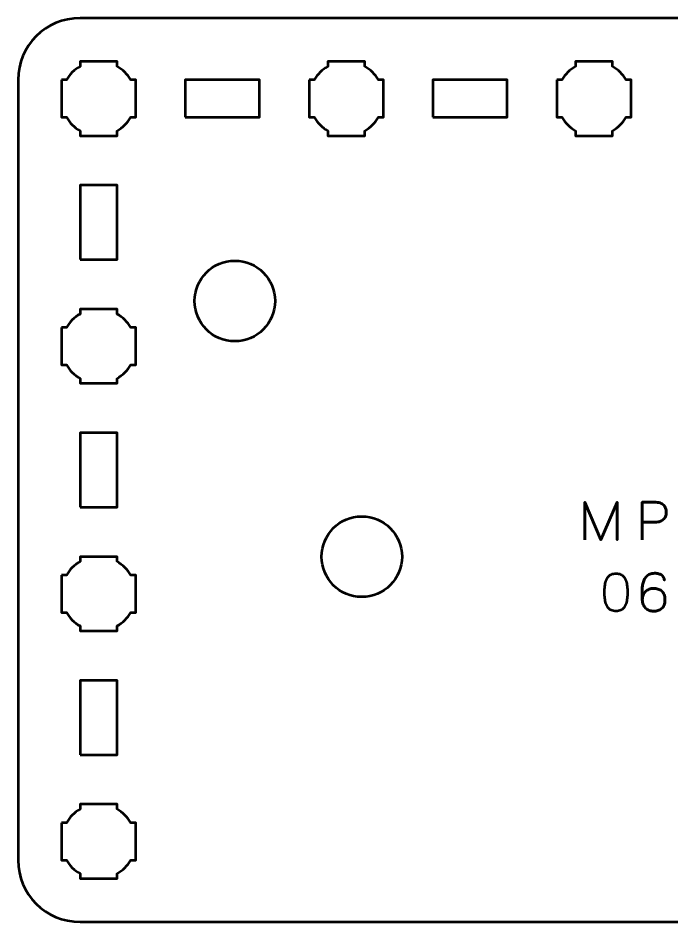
# Model space of a CAD drawing. Header units: centimetres. Extents: x -16.1 to -4.8, y -22.5 to -7.2.
# Drawn here: x -16.15 to -10.87, y -22.5 to -15.2 of the extents above; entities that cross this region are included whole.
import ezdxf

# ---------------------------------------------------------------- set-up
doc = ezdxf.new("R2010")
doc.units = ezdxf.units.CM
doc.header["$MEASUREMENT"] = 0
doc.layers.add('Layer 1', color=7, linetype='Continuous')

msp = doc.modelspace()

# ---------------------------------------------------------------- linework, layer by layer
at = {"layer": 'Layer 1', "lineweight": 53}
for points in [[(-14.8, -16), (-14.2, -16), (-14.2, -15.7), (-14.8, -15.7), (-14.8, -16)], [(-12.8, -16), (-12.2, -16), (-12.2, -15.7), (-12.8, -15.7), (-12.8, -16)], [(-15.65, -17.15), (-15.35, -17.15), (-15.35, -16.55), (-15.65, -16.55), (-15.65, -17.15)], [(-15.65, -19.15), (-15.35, -19.15), (-15.35, -18.55), (-15.65, -18.55), (-15.65, -19.15)], [(-15.65, -21.15), (-15.35, -21.15), (-15.35, -20.55), (-15.65, -20.55), (-15.65, -21.15)]]:
    msp.add_lwpolyline(points, close=True, dxfattribs=at)
for centre in [(-14.4, -17.48499), (-13.375, -19.54999)]:
    msp.add_ellipse(centre, major_axis=(0, 0.325), ratio=1, dxfattribs=at)
for points, knots in [([(-16.15, -22), (-16.15, -22), (-16.15, -15.7), (-16.15, -15.7), (-16.15, -15.7), (-16.15, -15.42391), (-15.92609, -15.2), (-15.65, -15.2), (-15.65, -15.2), (-15.65, -15.2), (-5.35, -15.2), (-5.35, -15.2), (-5.35, -15.2), (-5.07391, -15.2), (-4.85, -15.42391), (-4.85, -15.7), (-4.85, -15.7), (-4.85, -15.7), (-4.85, -22), (-4.85, -22), (-4.85, -22), (-4.85, -22.27609), (-5.07391, -22.5), (-5.35, -22.5), (-5.35, -22.5), (-5.35, -22.5), (-15.65, -22.5), (-15.65, -22.5), (-15.65, -22.5), (-15.92609, -22.5), (-16.15, -22.27609), (-16.15, -22)], [0, 0, 0, 0, 0.125, 0.125, 0.125, 0.125, 0.25, 0.25, 0.25, 0.25, 0.375, 0.375, 0.375, 0.375, 0.5, 0.5, 0.5, 0.5, 0.625, 0.625, 0.625, 0.625, 0.75, 0.75, 0.75, 0.75, 0.875, 0.875, 0.875, 0.875, 1, 1, 1, 1]), ([(-15.8, -15.7), (-15.8, -15.7), (-15.75985, -15.7), (-15.75985, -15.7), (-15.75985, -15.7), (-15.7335, -15.65447), (-15.69553, -15.6165), (-15.65, -15.59015), (-15.65, -15.59015), (-15.65, -15.59015), (-15.65, -15.55), (-15.65, -15.55), (-15.65, -15.55), (-15.65, -15.55), (-15.5, -15.55), (-15.5, -15.55), (-15.5, -15.55), (-15.5, -15.55), (-15.35, -15.55), (-15.35, -15.55), (-15.35, -15.55), (-15.35, -15.55), (-15.35, -15.59015), (-15.35, -15.59015), (-15.35, -15.59015), (-15.30447, -15.6165), (-15.2665, -15.65447), (-15.24015, -15.7), (-15.24015, -15.7), (-15.24015, -15.7), (-15.2, -15.7), (-15.2, -15.7), (-15.2, -15.7), (-15.2, -15.7), (-15.2, -15.85), (-15.2, -15.85), (-15.2, -15.85), (-15.2, -15.85), (-15.2, -16), (-15.2, -16), (-15.2, -16), (-15.2, -16), (-15.24015, -16), (-15.24015, -16), (-15.24015, -16), (-15.2665, -16.04553), (-15.30447, -16.0835), (-15.35, -16.10985), (-15.35, -16.10985), (-15.35, -16.10985), (-15.35, -16.15), (-15.35, -16.15), (-15.35, -16.15), (-15.35, -16.15), (-15.5, -16.15), (-15.5, -16.15), (-15.5, -16.15), (-15.5, -16.15), (-15.65, -16.15), (-15.65, -16.15), (-15.65, -16.15), (-15.65, -16.15), (-15.65, -16.10985), (-15.65, -16.10985), (-15.65, -16.10985), (-15.69553, -16.0835), (-15.7335, -16.04553), (-15.75985, -16), (-15.75985, -16), (-15.75985, -16), (-15.8, -16), (-15.8, -16), (-15.8, -16), (-15.8, -16), (-15.8, -15.85), (-15.8, -15.85), (-15.8, -15.85), (-15.8, -15.85), (-15.8, -15.7), (-15.8, -15.7)], [0, 0, 0, 0, 0.05, 0.05, 0.05, 0.05, 0.1, 0.1, 0.1, 0.1, 0.15, 0.15, 0.15, 0.15, 0.2, 0.2, 0.2, 0.2, 0.25, 0.25, 0.25, 0.25, 0.3, 0.3, 0.3, 0.3, 0.35, 0.35, 0.35, 0.35, 0.4, 0.4, 0.4, 0.4, 0.45, 0.45, 0.45, 0.45, 0.5, 0.5, 0.5, 0.5, 0.55, 0.55, 0.55, 0.55, 0.6, 0.6, 0.6, 0.6, 0.65, 0.65, 0.65, 0.65, 0.7, 0.7, 0.7, 0.7, 0.75, 0.75, 0.75, 0.75, 0.8, 0.8, 0.8, 0.8, 0.85, 0.85, 0.85, 0.85, 0.9, 0.9, 0.9, 0.9, 0.95, 0.95, 0.95, 0.95, 1, 1, 1, 1]), ([(-13.8, -15.7), (-13.8, -15.7), (-13.75985, -15.7), (-13.75985, -15.7), (-13.75985, -15.7), (-13.7335, -15.65447), (-13.69553, -15.6165), (-13.65, -15.59015), (-13.65, -15.59015), (-13.65, -15.59015), (-13.65, -15.55), (-13.65, -15.55), (-13.65, -15.55), (-13.65, -15.55), (-13.5, -15.55), (-13.5, -15.55), (-13.5, -15.55), (-13.5, -15.55), (-13.35, -15.55), (-13.35, -15.55), (-13.35, -15.55), (-13.35, -15.55), (-13.35, -15.59015), (-13.35, -15.59015), (-13.35, -15.59015), (-13.30447, -15.6165), (-13.2665, -15.65447), (-13.24015, -15.7), (-13.24015, -15.7), (-13.24015, -15.7), (-13.2, -15.7), (-13.2, -15.7), (-13.2, -15.7), (-13.2, -15.7), (-13.2, -15.85), (-13.2, -15.85), (-13.2, -15.85), (-13.2, -15.85), (-13.2, -16), (-13.2, -16), (-13.2, -16), (-13.2, -16), (-13.24015, -16), (-13.24015, -16), (-13.24015, -16), (-13.2665, -16.04553), (-13.30447, -16.0835), (-13.35, -16.10985), (-13.35, -16.10985), (-13.35, -16.10985), (-13.35, -16.15), (-13.35, -16.15), (-13.35, -16.15), (-13.35, -16.15), (-13.5, -16.15), (-13.5, -16.15), (-13.5, -16.15), (-13.5, -16.15), (-13.65, -16.15), (-13.65, -16.15), (-13.65, -16.15), (-13.65, -16.15), (-13.65, -16.10985), (-13.65, -16.10985), (-13.65, -16.10985), (-13.69553, -16.0835), (-13.7335, -16.04553), (-13.75985, -16), (-13.75985, -16), (-13.75985, -16), (-13.8, -16), (-13.8, -16), (-13.8, -16), (-13.8, -16), (-13.8, -15.85), (-13.8, -15.85), (-13.8, -15.85), (-13.8, -15.85), (-13.8, -15.7), (-13.8, -15.7)], [0, 0, 0, 0, 0.05, 0.05, 0.05, 0.05, 0.1, 0.1, 0.1, 0.1, 0.15, 0.15, 0.15, 0.15, 0.2, 0.2, 0.2, 0.2, 0.25, 0.25, 0.25, 0.25, 0.3, 0.3, 0.3, 0.3, 0.35, 0.35, 0.35, 0.35, 0.4, 0.4, 0.4, 0.4, 0.45, 0.45, 0.45, 0.45, 0.5, 0.5, 0.5, 0.5, 0.55, 0.55, 0.55, 0.55, 0.6, 0.6, 0.6, 0.6, 0.65, 0.65, 0.65, 0.65, 0.7, 0.7, 0.7, 0.7, 0.75, 0.75, 0.75, 0.75, 0.8, 0.8, 0.8, 0.8, 0.85, 0.85, 0.85, 0.85, 0.9, 0.9, 0.9, 0.9, 0.95, 0.95, 0.95, 0.95, 1, 1, 1, 1]), ([(-11.8, -15.7), (-11.8, -15.7), (-11.75985, -15.7), (-11.75985, -15.7), (-11.75985, -15.7), (-11.7335, -15.65447), (-11.69553, -15.6165), (-11.65, -15.59015), (-11.65, -15.59015), (-11.65, -15.59015), (-11.65, -15.55), (-11.65, -15.55), (-11.65, -15.55), (-11.65, -15.55), (-11.5, -15.55), (-11.5, -15.55), (-11.5, -15.55), (-11.5, -15.55), (-11.35, -15.55), (-11.35, -15.55), (-11.35, -15.55), (-11.35, -15.55), (-11.35, -15.59015), (-11.35, -15.59015), (-11.35, -15.59015), (-11.30447, -15.6165), (-11.2665, -15.65447), (-11.24015, -15.7), (-11.24015, -15.7), (-11.24015, -15.7), (-11.2, -15.7), (-11.2, -15.7), (-11.2, -15.7), (-11.2, -15.7), (-11.2, -15.85), (-11.2, -15.85), (-11.2, -15.85), (-11.2, -15.85), (-11.2, -16), (-11.2, -16), (-11.2, -16), (-11.2, -16), (-11.24015, -16), (-11.24015, -16), (-11.24015, -16), (-11.2665, -16.04553), (-11.30447, -16.0835), (-11.35, -16.10985), (-11.35, -16.10985), (-11.35, -16.10985), (-11.35, -16.15), (-11.35, -16.15), (-11.35, -16.15), (-11.35, -16.15), (-11.5, -16.15), (-11.5, -16.15), (-11.5, -16.15), (-11.5, -16.15), (-11.65, -16.15), (-11.65, -16.15), (-11.65, -16.15), (-11.65, -16.15), (-11.65, -16.10985), (-11.65, -16.10985), (-11.65, -16.10985), (-11.69553, -16.0835), (-11.7335, -16.04553), (-11.75985, -16), (-11.75985, -16), (-11.75985, -16), (-11.8, -16), (-11.8, -16), (-11.8, -16), (-11.8, -16), (-11.8, -15.85), (-11.8, -15.85), (-11.8, -15.85), (-11.8, -15.85), (-11.8, -15.7), (-11.8, -15.7)], [0, 0, 0, 0, 0.05, 0.05, 0.05, 0.05, 0.1, 0.1, 0.1, 0.1, 0.15, 0.15, 0.15, 0.15, 0.2, 0.2, 0.2, 0.2, 0.25, 0.25, 0.25, 0.25, 0.3, 0.3, 0.3, 0.3, 0.35, 0.35, 0.35, 0.35, 0.4, 0.4, 0.4, 0.4, 0.45, 0.45, 0.45, 0.45, 0.5, 0.5, 0.5, 0.5, 0.55, 0.55, 0.55, 0.55, 0.6, 0.6, 0.6, 0.6, 0.65, 0.65, 0.65, 0.65, 0.7, 0.7, 0.7, 0.7, 0.75, 0.75, 0.75, 0.75, 0.8, 0.8, 0.8, 0.8, 0.85, 0.85, 0.85, 0.85, 0.9, 0.9, 0.9, 0.9, 0.95, 0.95, 0.95, 0.95, 1, 1, 1, 1]), ([(-15.8, -17.7), (-15.8, -17.7), (-15.75985, -17.7), (-15.75985, -17.7), (-15.75985, -17.7), (-15.7335, -17.65447), (-15.69553, -17.6165), (-15.65, -17.59015), (-15.65, -17.59015), (-15.65, -17.59015), (-15.65, -17.55), (-15.65, -17.55), (-15.65, -17.55), (-15.65, -17.55), (-15.5, -17.55), (-15.5, -17.55), (-15.5, -17.55), (-15.5, -17.55), (-15.35, -17.55), (-15.35, -17.55), (-15.35, -17.55), (-15.35, -17.55), (-15.35, -17.59015), (-15.35, -17.59015), (-15.35, -17.59015), (-15.30447, -17.6165), (-15.2665, -17.65447), (-15.24015, -17.7), (-15.24015, -17.7), (-15.24015, -17.7), (-15.2, -17.7), (-15.2, -17.7), (-15.2, -17.7), (-15.2, -17.7), (-15.2, -17.85), (-15.2, -17.85), (-15.2, -17.85), (-15.2, -17.85), (-15.2, -18), (-15.2, -18), (-15.2, -18), (-15.2, -18), (-15.24015, -18), (-15.24015, -18), (-15.24015, -18), (-15.2665, -18.04553), (-15.30447, -18.0835), (-15.35, -18.10985), (-15.35, -18.10985), (-15.35, -18.10985), (-15.35, -18.15), (-15.35, -18.15), (-15.35, -18.15), (-15.35, -18.15), (-15.5, -18.15), (-15.5, -18.15), (-15.5, -18.15), (-15.5, -18.15), (-15.65, -18.15), (-15.65, -18.15), (-15.65, -18.15), (-15.65, -18.15), (-15.65, -18.10985), (-15.65, -18.10985), (-15.65, -18.10985), (-15.69553, -18.0835), (-15.7335, -18.04553), (-15.75985, -18), (-15.75985, -18), (-15.75985, -18), (-15.8, -18), (-15.8, -18), (-15.8, -18), (-15.8, -18), (-15.8, -17.85), (-15.8, -17.85), (-15.8, -17.85), (-15.8, -17.85), (-15.8, -17.7), (-15.8, -17.7)], [0, 0, 0, 0, 0.05, 0.05, 0.05, 0.05, 0.1, 0.1, 0.1, 0.1, 0.15, 0.15, 0.15, 0.15, 0.2, 0.2, 0.2, 0.2, 0.25, 0.25, 0.25, 0.25, 0.3, 0.3, 0.3, 0.3, 0.35, 0.35, 0.35, 0.35, 0.4, 0.4, 0.4, 0.4, 0.45, 0.45, 0.45, 0.45, 0.5, 0.5, 0.5, 0.5, 0.55, 0.55, 0.55, 0.55, 0.6, 0.6, 0.6, 0.6, 0.65, 0.65, 0.65, 0.65, 0.7, 0.7, 0.7, 0.7, 0.75, 0.75, 0.75, 0.75, 0.8, 0.8, 0.8, 0.8, 0.85, 0.85, 0.85, 0.85, 0.9, 0.9, 0.9, 0.9, 0.95, 0.95, 0.95, 0.95, 1, 1, 1, 1]), ([(-15.8, -19.7), (-15.8, -19.7), (-15.75985, -19.7), (-15.75985, -19.7), (-15.75985, -19.7), (-15.7335, -19.65447), (-15.69553, -19.6165), (-15.65, -19.59015), (-15.65, -19.59015), (-15.65, -19.59015), (-15.65, -19.55), (-15.65, -19.55), (-15.65, -19.55), (-15.65, -19.55), (-15.5, -19.55), (-15.5, -19.55), (-15.5, -19.55), (-15.5, -19.55), (-15.35, -19.55), (-15.35, -19.55), (-15.35, -19.55), (-15.35, -19.55), (-15.35, -19.59015), (-15.35, -19.59015), (-15.35, -19.59015), (-15.30447, -19.6165), (-15.2665, -19.65447), (-15.24015, -19.7), (-15.24015, -19.7), (-15.24015, -19.7), (-15.2, -19.7), (-15.2, -19.7), (-15.2, -19.7), (-15.2, -19.7), (-15.2, -19.85), (-15.2, -19.85), (-15.2, -19.85), (-15.2, -19.85), (-15.2, -20), (-15.2, -20), (-15.2, -20), (-15.2, -20), (-15.24015, -20), (-15.24015, -20), (-15.24015, -20), (-15.2665, -20.04553), (-15.30447, -20.0835), (-15.35, -20.10985), (-15.35, -20.10985), (-15.35, -20.10985), (-15.35, -20.15), (-15.35, -20.15), (-15.35, -20.15), (-15.35, -20.15), (-15.5, -20.15), (-15.5, -20.15), (-15.5, -20.15), (-15.5, -20.15), (-15.65, -20.15), (-15.65, -20.15), (-15.65, -20.15), (-15.65, -20.15), (-15.65, -20.10985), (-15.65, -20.10985), (-15.65, -20.10985), (-15.69553, -20.0835), (-15.7335, -20.04553), (-15.75985, -20), (-15.75985, -20), (-15.75985, -20), (-15.8, -20), (-15.8, -20), (-15.8, -20), (-15.8, -20), (-15.8, -19.85), (-15.8, -19.85), (-15.8, -19.85), (-15.8, -19.85), (-15.8, -19.7), (-15.8, -19.7)], [0, 0, 0, 0, 0.05, 0.05, 0.05, 0.05, 0.1, 0.1, 0.1, 0.1, 0.15, 0.15, 0.15, 0.15, 0.2, 0.2, 0.2, 0.2, 0.25, 0.25, 0.25, 0.25, 0.3, 0.3, 0.3, 0.3, 0.35, 0.35, 0.35, 0.35, 0.4, 0.4, 0.4, 0.4, 0.45, 0.45, 0.45, 0.45, 0.5, 0.5, 0.5, 0.5, 0.55, 0.55, 0.55, 0.55, 0.6, 0.6, 0.6, 0.6, 0.65, 0.65, 0.65, 0.65, 0.7, 0.7, 0.7, 0.7, 0.75, 0.75, 0.75, 0.75, 0.8, 0.8, 0.8, 0.8, 0.85, 0.85, 0.85, 0.85, 0.9, 0.9, 0.9, 0.9, 0.95, 0.95, 0.95, 0.95, 1, 1, 1, 1]), ([(-15.8, -21.7), (-15.8, -21.7), (-15.75985, -21.7), (-15.75985, -21.7), (-15.75985, -21.7), (-15.7335, -21.65447), (-15.69553, -21.6165), (-15.65, -21.59015), (-15.65, -21.59015), (-15.65, -21.59015), (-15.65, -21.55), (-15.65, -21.55), (-15.65, -21.55), (-15.65, -21.55), (-15.5, -21.55), (-15.5, -21.55), (-15.5, -21.55), (-15.5, -21.55), (-15.35, -21.55), (-15.35, -21.55), (-15.35, -21.55), (-15.35, -21.55), (-15.35, -21.59015), (-15.35, -21.59015), (-15.35, -21.59015), (-15.30447, -21.6165), (-15.2665, -21.65447), (-15.24015, -21.7), (-15.24015, -21.7), (-15.24015, -21.7), (-15.2, -21.7), (-15.2, -21.7), (-15.2, -21.7), (-15.2, -21.7), (-15.2, -21.85), (-15.2, -21.85), (-15.2, -21.85), (-15.2, -21.85), (-15.2, -22), (-15.2, -22), (-15.2, -22), (-15.2, -22), (-15.24015, -22), (-15.24015, -22), (-15.24015, -22), (-15.2665, -22.04553), (-15.30447, -22.0835), (-15.35, -22.10985), (-15.35, -22.10985), (-15.35, -22.10985), (-15.35, -22.15), (-15.35, -22.15), (-15.35, -22.15), (-15.35, -22.15), (-15.5, -22.15), (-15.5, -22.15), (-15.5, -22.15), (-15.5, -22.15), (-15.65, -22.15), (-15.65, -22.15), (-15.65, -22.15), (-15.65, -22.15), (-15.65, -22.10985), (-15.65, -22.10985), (-15.65, -22.10985), (-15.69553, -22.0835), (-15.7335, -22.04553), (-15.75985, -22), (-15.75985, -22), (-15.75985, -22), (-15.8, -22), (-15.8, -22), (-15.8, -22), (-15.8, -22), (-15.8, -21.85), (-15.8, -21.85), (-15.8, -21.85), (-15.8, -21.85), (-15.8, -21.7), (-15.8, -21.7)], [0, 0, 0, 0, 0.05, 0.05, 0.05, 0.05, 0.1, 0.1, 0.1, 0.1, 0.15, 0.15, 0.15, 0.15, 0.2, 0.2, 0.2, 0.2, 0.25, 0.25, 0.25, 0.25, 0.3, 0.3, 0.3, 0.3, 0.35, 0.35, 0.35, 0.35, 0.4, 0.4, 0.4, 0.4, 0.45, 0.45, 0.45, 0.45, 0.5, 0.5, 0.5, 0.5, 0.55, 0.55, 0.55, 0.55, 0.6, 0.6, 0.6, 0.6, 0.65, 0.65, 0.65, 0.65, 0.7, 0.7, 0.7, 0.7, 0.75, 0.75, 0.75, 0.75, 0.8, 0.8, 0.8, 0.8, 0.85, 0.85, 0.85, 0.85, 0.9, 0.9, 0.9, 0.9, 0.95, 0.95, 0.95, 0.95, 1, 1, 1, 1])]:
    msp.add_open_spline(points, degree=3, knots=knots, dxfattribs=at)
at = {"layer": 'Layer 1', "color": 5, "lineweight": 53}
for points, knots in [([(-11.57483, -19.41491), (-11.57483, -19.41491), (-11.57483, -19.10969), (-11.57483, -19.10969), (-11.57483, -19.10969), (-11.57483, -19.10969), (-11.4436, -19.41491), (-11.4436, -19.41491), (-11.4436, -19.41491), (-11.4436, -19.41491), (-11.31194, -19.10969), (-11.31194, -19.10969), (-11.31194, -19.10969), (-11.31194, -19.10969), (-11.31194, -19.41491), (-11.31194, -19.41491), (-11.31194, -19.41491), (-11.31194, -19.41491), (-11.31194, -19.10969), (-11.31194, -19.10969), (-11.31194, -19.10969), (-11.31194, -19.10969), (-11.4436, -19.41491), (-11.4436, -19.41491), (-11.4436, -19.41491), (-11.4436, -19.41491), (-11.57483, -19.10969), (-11.57483, -19.10969), (-11.57483, -19.10969), (-11.57483, -19.10969), (-11.57483, -19.41491), (-11.57483, -19.41491)], [0, 0, 0, 0, 0.125, 0.125, 0.125, 0.125, 0.25, 0.25, 0.25, 0.25, 0.375, 0.375, 0.375, 0.375, 0.5, 0.5, 0.5, 0.5, 0.625, 0.625, 0.625, 0.625, 0.75, 0.75, 0.75, 0.75, 0.875, 0.875, 0.875, 0.875, 1, 1, 1, 1]), ([(-11.11213, -19.41491), (-11.11213, -19.41491), (-11.11213, -19.10969), (-11.11213, -19.10969), (-11.11213, -19.10969), (-11.11213, -19.10969), (-11.01476, -19.10969), (-11.01476, -19.10969), (-11.01476, -19.10969), (-10.99529, -19.10976), (-10.97928, -19.11195), (-10.96665, -19.11618), (-10.96665, -19.11618), (-10.95409, -19.12034), (-10.94421, -19.12613), (-10.93708, -19.13347), (-10.93708, -19.13347), (-10.92996, -19.14073), (-10.92488, -19.14906), (-10.92177, -19.15844), (-10.92177, -19.15844), (-10.91874, -19.16783), (-10.91698, -19.17763), (-10.91655, -19.18801), (-10.91655, -19.18801), (-10.91606, -19.19838), (-10.91726, -19.20854), (-10.92008, -19.21841), (-10.92008, -19.21841), (-10.92297, -19.22829), (-10.92784, -19.23725), (-10.93483, -19.2453), (-10.93483, -19.2453), (-10.94174, -19.25334), (-10.95112, -19.25976), (-10.96291, -19.26449), (-10.96291, -19.26449), (-10.97469, -19.26928), (-10.98929, -19.27168), (-11.00672, -19.27182), (-11.00672, -19.27182), (-11.00672, -19.27182), (-11.11213, -19.27182), (-11.11213, -19.27182), (-11.11213, -19.27182), (-11.11213, -19.27182), (-11.00672, -19.27182), (-11.00672, -19.27182), (-11.00672, -19.27182), (-10.98965, -19.27168), (-10.97518, -19.26928), (-10.96347, -19.26449), (-10.96347, -19.26449), (-10.95169, -19.25976), (-10.9423, -19.25334), (-10.93525, -19.2453), (-10.93525, -19.2453), (-10.92826, -19.23725), (-10.92325, -19.22829), (-10.92029, -19.21841), (-10.92029, -19.21841), (-10.91733, -19.20854), (-10.91606, -19.19838), (-10.91655, -19.18801), (-10.91655, -19.18801), (-10.91698, -19.17763), (-10.91874, -19.16783), (-10.92191, -19.15844), (-10.92191, -19.15844), (-10.92502, -19.14906), (-10.93024, -19.14073), (-10.93737, -19.13347), (-10.93737, -19.13347), (-10.94456, -19.12613), (-10.95444, -19.12034), (-10.967, -19.11618), (-10.967, -19.11618), (-10.97963, -19.11195), (-10.9955, -19.10976), (-11.01476, -19.10969), (-11.01476, -19.10969), (-11.01476, -19.10969), (-11.11213, -19.10969), (-11.11213, -19.10969), (-11.11213, -19.10969), (-11.11213, -19.10969), (-11.11213, -19.41491), (-11.11213, -19.41491)], [0, 0, 0, 0, 0.0454545, 0.0454545, 0.0454545, 0.0454545, 0.0909091, 0.0909091, 0.0909091, 0.0909091, 0.1363636, 0.1363636, 0.1363636, 0.1363636, 0.1818182, 0.1818182, 0.1818182, 0.1818182, 0.2272727, 0.2272727, 0.2272727, 0.2272727, 0.2727273, 0.2727273, 0.2727273, 0.2727273, 0.3181818, 0.3181818, 0.3181818, 0.3181818, 0.3636364, 0.3636364, 0.3636364, 0.3636364, 0.4090909, 0.4090909, 0.4090909, 0.4090909, 0.4545455, 0.4545455, 0.4545455, 0.4545455, 0.5, 0.5, 0.5, 0.5, 0.5454545, 0.5454545, 0.5454545, 0.5454545, 0.5909091, 0.5909091, 0.5909091, 0.5909091, 0.6363636, 0.6363636, 0.6363636, 0.6363636, 0.6818182, 0.6818182, 0.6818182, 0.6818182, 0.7272727, 0.7272727, 0.7272727, 0.7272727, 0.7727273, 0.7727273, 0.7727273, 0.7727273, 0.8181818, 0.8181818, 0.8181818, 0.8181818, 0.8636364, 0.8636364, 0.8636364, 0.8636364, 0.9090909, 0.9090909, 0.9090909, 0.9090909, 0.9545455, 0.9545455, 0.9545455, 0.9545455, 1, 1, 1, 1]), ([(-11.32231, -19.99022), (-11.3075, -19.99015), (-11.29473, -19.98754), (-11.28407, -19.98246), (-11.28407, -19.98246), (-11.27349, -19.97738), (-11.26467, -19.97011), (-11.25762, -19.96087), (-11.25762, -19.96087), (-11.25063, -19.95156), (-11.24513, -19.94055), (-11.24104, -19.92785), (-11.24104, -19.92785), (-11.23701, -19.91515), (-11.23412, -19.90125), (-11.2325, -19.88601), (-11.2325, -19.88601), (-11.2308, -19.87077), (-11.22996, -19.85475), (-11.23003, -19.83782), (-11.23003, -19.83782), (-11.22996, -19.82096), (-11.2308, -19.80494), (-11.2325, -19.78977), (-11.2325, -19.78977), (-11.23412, -19.7746), (-11.23701, -19.76063), (-11.24104, -19.74793), (-11.24104, -19.74793), (-11.24513, -19.7353), (-11.25063, -19.7243), (-11.25762, -19.71491), (-11.25762, -19.71491), (-11.26467, -19.7056), (-11.27349, -19.69833), (-11.28407, -19.69325), (-11.28407, -19.69325), (-11.29473, -19.6881), (-11.3075, -19.68549), (-11.32231, -19.68542), (-11.32231, -19.68542), (-11.33713, -19.68549), (-11.3499, -19.6881), (-11.36056, -19.69325), (-11.36056, -19.69325), (-11.37114, -19.69833), (-11.37996, -19.7056), (-11.38701, -19.71491), (-11.38701, -19.71491), (-11.394, -19.7243), (-11.3995, -19.7353), (-11.40359, -19.74793), (-11.40359, -19.74793), (-11.40762, -19.76063), (-11.41051, -19.7746), (-11.41213, -19.78977), (-11.41213, -19.78977), (-11.41382, -19.80494), (-11.41467, -19.82096), (-11.4146, -19.83782), (-11.4146, -19.83782), (-11.41467, -19.85475), (-11.41382, -19.87077), (-11.41213, -19.88601), (-11.41213, -19.88601), (-11.41051, -19.90125), (-11.40762, -19.91515), (-11.40359, -19.92785), (-11.40359, -19.92785), (-11.3995, -19.94055), (-11.394, -19.95156), (-11.38701, -19.96087), (-11.38701, -19.96087), (-11.37996, -19.97011), (-11.37114, -19.97738), (-11.36056, -19.98246), (-11.36056, -19.98246), (-11.3499, -19.98754), (-11.33713, -19.99015), (-11.32231, -19.99022)], [0, 0, 0, 0, 0.05, 0.05, 0.05, 0.05, 0.1, 0.1, 0.1, 0.1, 0.15, 0.15, 0.15, 0.15, 0.2, 0.2, 0.2, 0.2, 0.25, 0.25, 0.25, 0.25, 0.3, 0.3, 0.3, 0.3, 0.35, 0.35, 0.35, 0.35, 0.4, 0.4, 0.4, 0.4, 0.45, 0.45, 0.45, 0.45, 0.5, 0.5, 0.5, 0.5, 0.55, 0.55, 0.55, 0.55, 0.6, 0.6, 0.6, 0.6, 0.65, 0.65, 0.65, 0.65, 0.7, 0.7, 0.7, 0.7, 0.75, 0.75, 0.75, 0.75, 0.8, 0.8, 0.8, 0.8, 0.85, 0.85, 0.85, 0.85, 0.9, 0.9, 0.9, 0.9, 0.95, 0.95, 0.95, 0.95, 1, 1, 1, 1]), ([(-11.32231, -19.99022), (-11.3075, -19.99015), (-11.29473, -19.98754), (-11.28407, -19.98246), (-11.28407, -19.98246), (-11.27349, -19.97738), (-11.26467, -19.97011), (-11.25762, -19.96087), (-11.25762, -19.96087), (-11.25063, -19.95156), (-11.24513, -19.94055), (-11.24104, -19.92785), (-11.24104, -19.92785), (-11.23701, -19.91515), (-11.23412, -19.90125), (-11.2325, -19.88601), (-11.2325, -19.88601), (-11.2308, -19.87077), (-11.22996, -19.85475), (-11.23003, -19.83782), (-11.23003, -19.83782), (-11.22996, -19.82096), (-11.2308, -19.80494), (-11.2325, -19.78977), (-11.2325, -19.78977), (-11.23412, -19.7746), (-11.23701, -19.76063), (-11.24104, -19.74793), (-11.24104, -19.74793), (-11.24513, -19.7353), (-11.25063, -19.7243), (-11.25762, -19.71491), (-11.25762, -19.71491), (-11.26467, -19.7056), (-11.27349, -19.69833), (-11.28407, -19.69325), (-11.28407, -19.69325), (-11.29473, -19.6881), (-11.3075, -19.68549), (-11.32231, -19.68542), (-11.32231, -19.68542), (-11.33713, -19.68549), (-11.3499, -19.6881), (-11.36056, -19.69325), (-11.36056, -19.69325), (-11.37114, -19.69833), (-11.37996, -19.7056), (-11.38701, -19.71491), (-11.38701, -19.71491), (-11.394, -19.7243), (-11.3995, -19.7353), (-11.40359, -19.74793), (-11.40359, -19.74793), (-11.40762, -19.76063), (-11.41051, -19.7746), (-11.41213, -19.78977), (-11.41213, -19.78977), (-11.41382, -19.80494), (-11.41467, -19.82096), (-11.4146, -19.83782), (-11.4146, -19.83782), (-11.41467, -19.85475), (-11.41382, -19.87077), (-11.41213, -19.88601), (-11.41213, -19.88601), (-11.41051, -19.90125), (-11.40762, -19.91515), (-11.40359, -19.92785), (-11.40359, -19.92785), (-11.3995, -19.94055), (-11.394, -19.95156), (-11.38701, -19.96087), (-11.38701, -19.96087), (-11.37996, -19.97011), (-11.37114, -19.97738), (-11.36056, -19.98246), (-11.36056, -19.98246), (-11.3499, -19.98754), (-11.33713, -19.99015), (-11.32231, -19.99022)], [0, 0, 0, 0, 0.05, 0.05, 0.05, 0.05, 0.1, 0.1, 0.1, 0.1, 0.15, 0.15, 0.15, 0.15, 0.2, 0.2, 0.2, 0.2, 0.25, 0.25, 0.25, 0.25, 0.3, 0.3, 0.3, 0.3, 0.35, 0.35, 0.35, 0.35, 0.4, 0.4, 0.4, 0.4, 0.45, 0.45, 0.45, 0.45, 0.5, 0.5, 0.5, 0.5, 0.55, 0.55, 0.55, 0.55, 0.6, 0.6, 0.6, 0.6, 0.65, 0.65, 0.65, 0.65, 0.7, 0.7, 0.7, 0.7, 0.75, 0.75, 0.75, 0.75, 0.8, 0.8, 0.8, 0.8, 0.85, 0.85, 0.85, 0.85, 0.9, 0.9, 0.9, 0.9, 0.95, 0.95, 0.95, 0.95, 1, 1, 1, 1]), ([(-11.1098, -19.89836), (-11.10973, -19.88453), (-11.10748, -19.87204), (-11.10296, -19.86075), (-11.10296, -19.86075), (-11.09852, -19.84953), (-11.09224, -19.83987), (-11.08412, -19.83175), (-11.08412, -19.83175), (-11.07608, -19.82371), (-11.06655, -19.8175), (-11.05569, -19.81313), (-11.05569, -19.81313), (-11.04482, -19.80875), (-11.0329, -19.80657), (-11.02006, -19.80649), (-11.02006, -19.80649), (-11.00715, -19.80642), (-10.99508, -19.80805), (-10.98386, -19.81129), (-10.98386, -19.81129), (-10.97264, -19.81447), (-10.96284, -19.81969), (-10.9543, -19.82689), (-10.9543, -19.82689), (-10.94576, -19.83401), (-10.93906, -19.84347), (-10.93426, -19.85525), (-10.93426, -19.85525), (-10.92947, -19.86703), (-10.927, -19.88135), (-10.92693, -19.89836), (-10.92693, -19.89836), (-10.927, -19.91536), (-10.92947, -19.92968), (-10.93426, -19.94147), (-10.93426, -19.94147), (-10.93906, -19.95325), (-10.94576, -19.9627), (-10.9543, -19.96983), (-10.9543, -19.96983), (-10.96284, -19.97703), (-10.97264, -19.98225), (-10.98386, -19.98542), (-10.98386, -19.98542), (-10.99508, -19.98867), (-11.00715, -19.99029), (-11.02006, -19.99022), (-11.02006, -19.99022), (-11.0329, -19.99015), (-11.04468, -19.98796), (-11.05548, -19.98359), (-11.05548, -19.98359), (-11.0662, -19.97921), (-11.07551, -19.973), (-11.08349, -19.96489), (-11.08349, -19.96489), (-11.09146, -19.95685), (-11.09774, -19.94718), (-11.10225, -19.93589), (-11.10225, -19.93589), (-11.10684, -19.92467), (-11.10931, -19.91219), (-11.1098, -19.89836), (-11.1098, -19.89836), (-11.11009, -19.89137), (-11.11044, -19.88305), (-11.11093, -19.87338), (-11.11093, -19.87338), (-11.11143, -19.86364), (-11.11171, -19.85306), (-11.11178, -19.8417), (-11.11178, -19.8417), (-11.11185, -19.83027), (-11.1115, -19.81849), (-11.11058, -19.80642), (-11.11058, -19.80642), (-11.10973, -19.79429), (-11.10804, -19.78236), (-11.10557, -19.77058), (-11.10557, -19.77058), (-11.1031, -19.75887), (-11.09957, -19.74779), (-11.09492, -19.73742), (-11.09492, -19.73742), (-11.09026, -19.72705), (-11.08426, -19.71788), (-11.07685, -19.7099), (-11.07685, -19.7099), (-11.06938, -19.70193), (-11.06027, -19.69565), (-11.04948, -19.69107), (-11.04948, -19.69107), (-11.03868, -19.68655), (-11.02591, -19.68422), (-11.01117, -19.68415), (-11.01117, -19.68415), (-10.99833, -19.68422), (-10.98746, -19.68549), (-10.97843, -19.68796), (-10.97843, -19.68796), (-10.9694, -19.69043), (-10.96199, -19.69375), (-10.95606, -19.69784), (-10.95606, -19.69784), (-10.95021, -19.702), (-10.94555, -19.70652), (-10.94217, -19.71153), (-10.94217, -19.71153), (-10.93878, -19.71647), (-10.93624, -19.72148), (-10.93469, -19.72649), (-10.93469, -19.72649), (-10.93306, -19.73149), (-10.93201, -19.73615), (-10.93158, -19.74046), (-10.93158, -19.74046), (-10.93201, -19.73615), (-10.93306, -19.73149), (-10.93469, -19.72649), (-10.93469, -19.72649), (-10.93624, -19.72148), (-10.93878, -19.71647), (-10.94217, -19.71153), (-10.94217, -19.71153), (-10.94555, -19.70652), (-10.95021, -19.702), (-10.95606, -19.69784), (-10.95606, -19.69784), (-10.96199, -19.69375), (-10.9694, -19.69043), (-10.97843, -19.68796), (-10.97843, -19.68796), (-10.98746, -19.68549), (-10.99833, -19.68422), (-11.01117, -19.68415), (-11.01117, -19.68415), (-11.02591, -19.68422), (-11.03868, -19.68655), (-11.04948, -19.69107), (-11.04948, -19.69107), (-11.06027, -19.69565), (-11.06938, -19.70193), (-11.07685, -19.7099), (-11.07685, -19.7099), (-11.08426, -19.71788), (-11.09026, -19.72705), (-11.09492, -19.73742), (-11.09492, -19.73742), (-11.09957, -19.74779), (-11.1031, -19.75887), (-11.10557, -19.77058), (-11.10557, -19.77058), (-11.10804, -19.78236), (-11.10973, -19.79429), (-11.11058, -19.80642), (-11.11058, -19.80642), (-11.1115, -19.81849), (-11.11185, -19.83027), (-11.11178, -19.8417), (-11.11178, -19.8417), (-11.11171, -19.85306), (-11.11143, -19.86364), (-11.11093, -19.87338), (-11.11093, -19.87338), (-11.11044, -19.88305), (-11.11009, -19.89137), (-11.1098, -19.89836), (-11.1098, -19.89836), (-11.10931, -19.91219), (-11.10684, -19.92467), (-11.10225, -19.93589), (-11.10225, -19.93589), (-11.09774, -19.94718), (-11.09146, -19.95685), (-11.08349, -19.96489), (-11.08349, -19.96489), (-11.07551, -19.973), (-11.0662, -19.97921), (-11.05548, -19.98359), (-11.05548, -19.98359), (-11.04468, -19.98796), (-11.0329, -19.99015), (-11.02006, -19.99022), (-11.02006, -19.99022), (-11.00715, -19.99029), (-10.99508, -19.98867), (-10.98386, -19.98542), (-10.98386, -19.98542), (-10.97264, -19.98225), (-10.96284, -19.97703), (-10.9543, -19.96983), (-10.9543, -19.96983), (-10.94576, -19.9627), (-10.93906, -19.95325), (-10.93426, -19.94147), (-10.93426, -19.94147), (-10.92947, -19.92968), (-10.927, -19.91536), (-10.92693, -19.89836), (-10.92693, -19.89836), (-10.927, -19.88135), (-10.92947, -19.86703), (-10.93426, -19.85525), (-10.93426, -19.85525), (-10.93906, -19.84347), (-10.94576, -19.83401), (-10.9543, -19.82689), (-10.9543, -19.82689), (-10.96284, -19.81969), (-10.97264, -19.81447), (-10.98386, -19.81129), (-10.98386, -19.81129), (-10.99508, -19.80805), (-11.00715, -19.80642), (-11.02006, -19.80649), (-11.02006, -19.80649), (-11.0329, -19.80657), (-11.04482, -19.80875), (-11.05569, -19.81313), (-11.05569, -19.81313), (-11.06655, -19.8175), (-11.07608, -19.82371), (-11.08412, -19.83175), (-11.08412, -19.83175), (-11.09224, -19.83987), (-11.09852, -19.84953), (-11.10296, -19.86075), (-11.10296, -19.86075), (-11.10748, -19.87204), (-11.10973, -19.88453), (-11.1098, -19.89836)], [0, 0, 0, 0, 0.0172414, 0.0172414, 0.0172414, 0.0172414, 0.0344828, 0.0344828, 0.0344828, 0.0344828, 0.0517241, 0.0517241, 0.0517241, 0.0517241, 0.0689655, 0.0689655, 0.0689655, 0.0689655, 0.0862069, 0.0862069, 0.0862069, 0.0862069, 0.1034483, 0.1034483, 0.1034483, 0.1034483, 0.1206897, 0.1206897, 0.1206897, 0.1206897, 0.137931, 0.137931, 0.137931, 0.137931, 0.1551724, 0.1551724, 0.1551724, 0.1551724, 0.1724138, 0.1724138, 0.1724138, 0.1724138, 0.1896552, 0.1896552, 0.1896552, 0.1896552, 0.2068966, 0.2068966, 0.2068966, 0.2068966, 0.2241379, 0.2241379, 0.2241379, 0.2241379, 0.2413793, 0.2413793, 0.2413793, 0.2413793, 0.2586207, 0.2586207, 0.2586207, 0.2586207, 0.2758621, 0.2758621, 0.2758621, 0.2758621, 0.2931034, 0.2931034, 0.2931034, 0.2931034, 0.3103448, 0.3103448, 0.3103448, 0.3103448, 0.3275862, 0.3275862, 0.3275862, 0.3275862, 0.3448276, 0.3448276, 0.3448276, 0.3448276, 0.362069, 0.362069, 0.362069, 0.362069, 0.3793103, 0.3793103, 0.3793103, 0.3793103, 0.3965517, 0.3965517, 0.3965517, 0.3965517, 0.4137931, 0.4137931, 0.4137931, 0.4137931, 0.4310345, 0.4310345, 0.4310345, 0.4310345, 0.4482759, 0.4482759, 0.4482759, 0.4482759, 0.4655172, 0.4655172, 0.4655172, 0.4655172, 0.4827586, 0.4827586, 0.4827586, 0.4827586, 0.5, 0.5, 0.5, 0.5, 0.5172414, 0.5172414, 0.5172414, 0.5172414, 0.5344828, 0.5344828, 0.5344828, 0.5344828, 0.5517241, 0.5517241, 0.5517241, 0.5517241, 0.5689655, 0.5689655, 0.5689655, 0.5689655, 0.5862069, 0.5862069, 0.5862069, 0.5862069, 0.6034483, 0.6034483, 0.6034483, 0.6034483, 0.6206897, 0.6206897, 0.6206897, 0.6206897, 0.637931, 0.637931, 0.637931, 0.637931, 0.6551724, 0.6551724, 0.6551724, 0.6551724, 0.6724138, 0.6724138, 0.6724138, 0.6724138, 0.6896552, 0.6896552, 0.6896552, 0.6896552, 0.7068966, 0.7068966, 0.7068966, 0.7068966, 0.7241379, 0.7241379, 0.7241379, 0.7241379, 0.7413793, 0.7413793, 0.7413793, 0.7413793, 0.7586207, 0.7586207, 0.7586207, 0.7586207, 0.7758621, 0.7758621, 0.7758621, 0.7758621, 0.7931034, 0.7931034, 0.7931034, 0.7931034, 0.8103448, 0.8103448, 0.8103448, 0.8103448, 0.8275862, 0.8275862, 0.8275862, 0.8275862, 0.8448276, 0.8448276, 0.8448276, 0.8448276, 0.862069, 0.862069, 0.862069, 0.862069, 0.8793103, 0.8793103, 0.8793103, 0.8793103, 0.8965517, 0.8965517, 0.8965517, 0.8965517, 0.9137931, 0.9137931, 0.9137931, 0.9137931, 0.9310345, 0.9310345, 0.9310345, 0.9310345, 0.9482759, 0.9482759, 0.9482759, 0.9482759, 0.9655172, 0.9655172, 0.9655172, 0.9655172, 0.9827586, 0.9827586, 0.9827586, 0.9827586, 1, 1, 1, 1])]:
    msp.add_open_spline(points, degree=3, knots=knots, dxfattribs=at)

doc.saveas('drawing.dxf')
